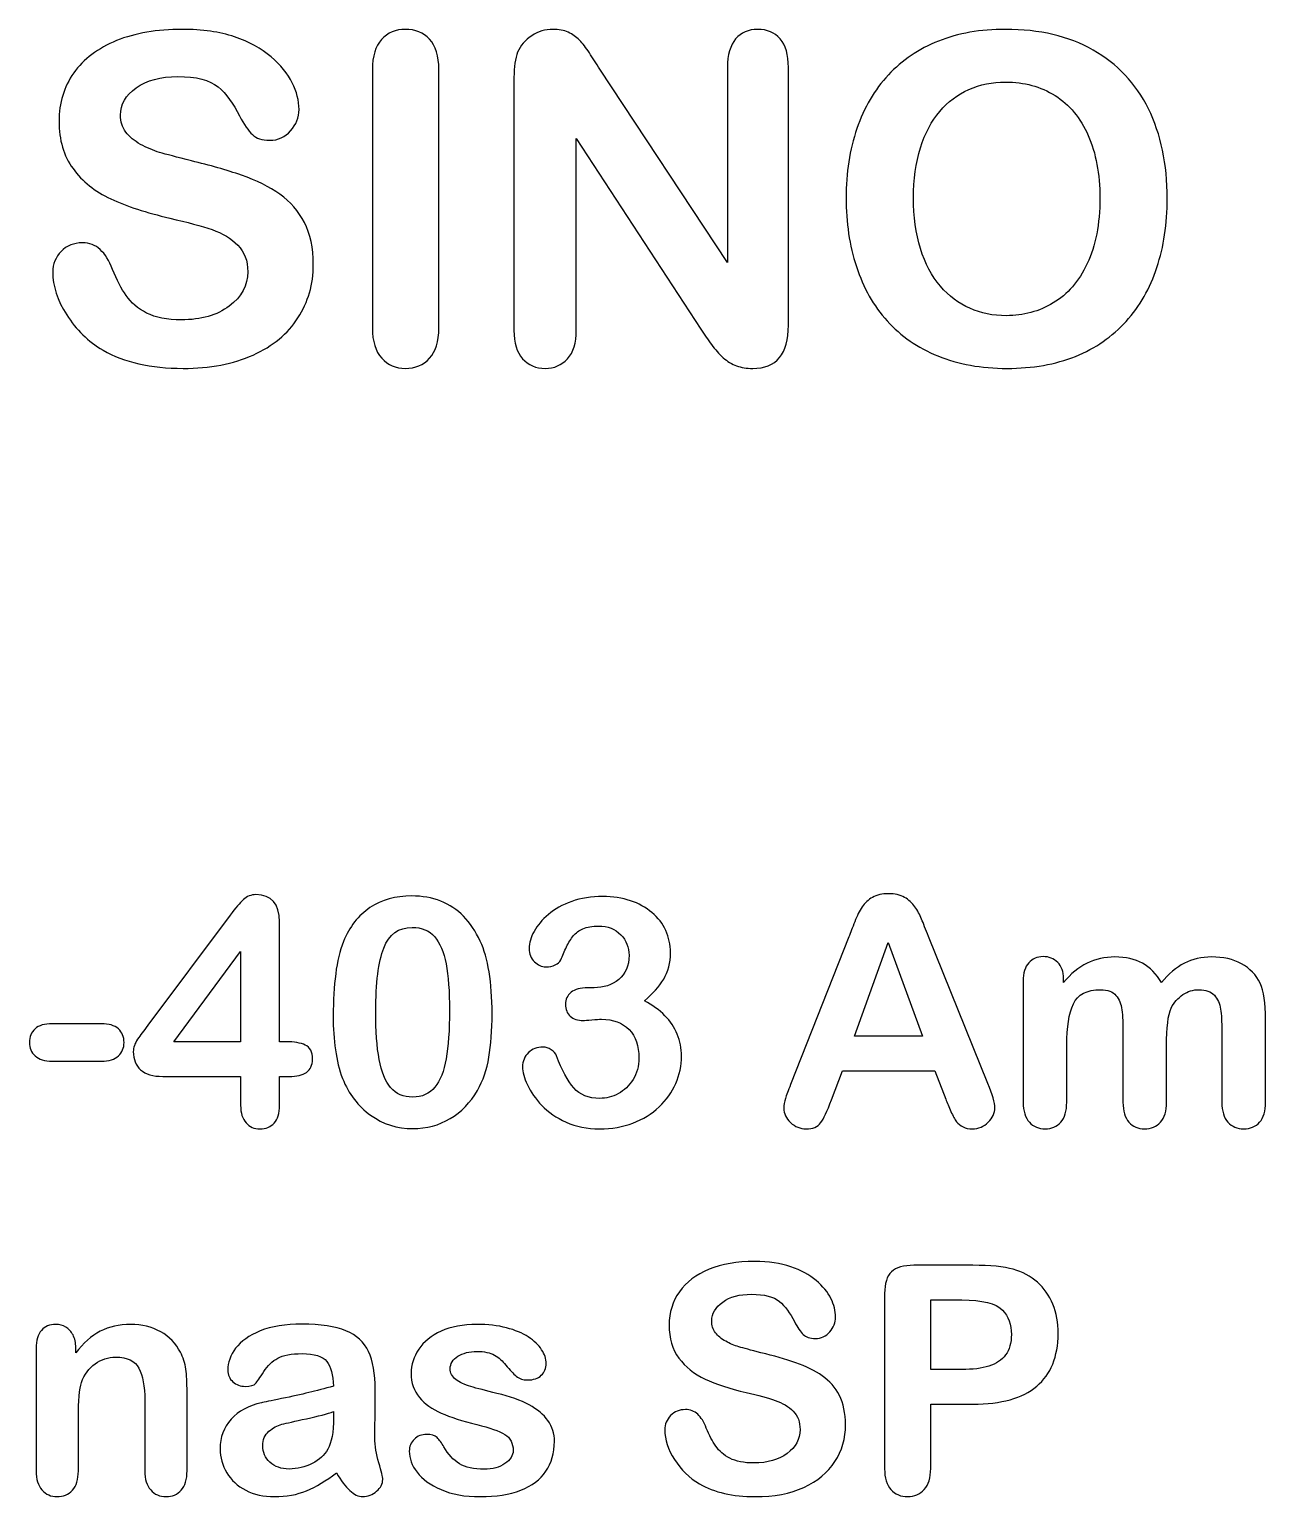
# Model space of a CAD drawing. Header units: millimetres. Extents: x -142 to 129, y -111 to 105.
# Drawn here: x -89.25 to -70.33, y -108 to -85.55 of the extents above; entities that cross this region are included whole.
import ezdxf

# ---------------------------------------------------------------- set-up
doc = ezdxf.new("R2010")
doc.units = ezdxf.units.MM
doc.header["$MEASUREMENT"] = 0
doc.layers.add('Layer 1', color=7, linetype='Continuous')

msp = doc.modelspace()

# ---------------------------------------------------------------- linework, layer by layer
at = {"layer": 'Layer 1', "color": 250}
for points, knots in [([(-84.9033, -89.1473), (-84.9033, -89.45), (-84.9816, -89.7223), (-85.1382, -89.9642), (-85.2936, -90.2061), (-85.5226, -90.3954), (-85.8241, -90.5321), (-86.1257, -90.6689), (-86.4833, -90.7366), (-86.8958, -90.7366), (-87.3913, -90.7366), (-87.8003, -90.6432), (-88.1217, -90.4573), (-88.3496, -90.3229), (-88.5342, -90.143), (-88.6768, -89.9186), (-88.8194, -89.6942), (-88.8906, -89.4757), (-88.8906, -89.263), (-88.8906, -89.1403), (-88.8474, -89.0351), (-88.7621, -88.9463), (-88.6768, -88.8586), (-88.5681, -88.8154), (-88.436, -88.8154), (-88.3285, -88.8154), (-88.2385, -88.8493), (-88.1649, -88.9182), (-88.0901, -88.986), (-88.027, -89.0877), (-87.9744, -89.2233), (-87.9113, -89.3822), (-87.8412, -89.5166), (-87.7676, -89.6229), (-87.6928, -89.7304), (-87.5888, -89.8193), (-87.4544, -89.8894), (-87.3188, -89.9583), (-87.1424, -89.9934), (-86.9227, -89.9934), (-86.6223, -89.9934), (-86.3769, -89.9233), (-86.1888, -89.783), (-86.0006, -89.6428), (-85.9059, -89.4675), (-85.9059, -89.2572), (-85.9059, -89.09), (-85.9562, -88.9545), (-86.0579, -88.8516), (-86.1595, -88.7476), (-86.2916, -88.6682), (-86.4529, -88.6132), (-86.613, -88.5583), (-86.8292, -88.4999), (-87.098, -88.4379), (-87.4579, -88.3538), (-87.7606, -88.2545), (-88.0025, -88.1423), (-88.2456, -88.0289), (-88.4384, -87.8747), (-88.5809, -87.6795), (-88.7235, -87.4843), (-88.7948, -87.2424), (-88.7948, -86.9514), (-88.7948, -86.6756), (-88.72, -86.4302), (-88.5693, -86.2152), (-88.4185, -86.0013), (-88.2, -85.8366), (-87.9148, -85.7209), (-87.6297, -85.6052), (-87.2943, -85.5479), (-86.9086, -85.5479), (-86.6013, -85.5479), (-86.3348, -85.5865), (-86.1093, -85.6624), (-85.8849, -85.7396), (-85.6979, -85.8412), (-85.5495, -85.9674), (-85.4023, -86.0937), (-85.2936, -86.2269), (-85.2246, -86.366), (-85.1569, -86.505), (-85.1218, -86.6418), (-85.1218, -86.7738), (-85.1218, -86.8942), (-85.165, -87.004), (-85.2503, -87.101), (-85.3357, -87.198), (-85.4432, -87.2459), (-85.5705, -87.2459), (-85.6874, -87.2459), (-85.7751, -87.2167), (-85.8358, -87.1595), (-85.8966, -87.101), (-85.962, -87.0052), (-86.0322, -86.8731), (-86.1245, -86.6838), (-86.2332, -86.5354), (-86.3617, -86.4291), (-86.4891, -86.3227), (-86.6948, -86.2701), (-86.9788, -86.2701), (-87.2405, -86.2701), (-87.4532, -86.3274), (-87.6133, -86.4431), (-87.7746, -86.5588), (-87.8552, -86.6967), (-87.8552, -86.8591), (-87.8552, -86.9596), (-87.8283, -87.0461), (-87.7734, -87.1197), (-87.7185, -87.1922), (-87.6425, -87.2553), (-87.5467, -87.3079), (-87.4509, -87.3605), (-87.3539, -87.4014), (-87.2557, -87.4317), (-87.1576, -87.461), (-86.9951, -87.5042), (-86.7696, -87.5615), (-86.4868, -87.6281), (-86.2297, -87.7005), (-86.0006, -87.7812), (-85.7716, -87.8606), (-85.5764, -87.9576), (-85.4151, -88.0722), (-85.2539, -88.1855), (-85.1288, -88.3304), (-85.0388, -88.5046), (-84.9488, -88.6798), (-84.9033, -88.8937), (-84.9033, -89.1473)], [0, 0, 0, 0, 0.0227273, 0.0227273, 0.0227273, 0.0454545, 0.0454545, 0.0454545, 0.0681818, 0.0681818, 0.0681818, 0.0909091, 0.0909091, 0.0909091, 0.1136364, 0.1136364, 0.1136364, 0.1363636, 0.1363636, 0.1363636, 0.1590909, 0.1590909, 0.1590909, 0.1818182, 0.1818182, 0.1818182, 0.2045455, 0.2045455, 0.2045455, 0.2272727, 0.2272727, 0.2272727, 0.25, 0.25, 0.25, 0.2727273, 0.2727273, 0.2727273, 0.2954545, 0.2954545, 0.2954545, 0.3181818, 0.3181818, 0.3181818, 0.3409091, 0.3409091, 0.3409091, 0.3636364, 0.3636364, 0.3636364, 0.3863636, 0.3863636, 0.3863636, 0.4090909, 0.4090909, 0.4090909, 0.4318182, 0.4318182, 0.4318182, 0.4545455, 0.4545455, 0.4545455, 0.4772727, 0.4772727, 0.4772727, 0.5, 0.5, 0.5, 0.5227273, 0.5227273, 0.5227273, 0.5454545, 0.5454545, 0.5454545, 0.5681818, 0.5681818, 0.5681818, 0.5909091, 0.5909091, 0.5909091, 0.6136364, 0.6136364, 0.6136364, 0.6363636, 0.6363636, 0.6363636, 0.6590909, 0.6590909, 0.6590909, 0.6818182, 0.6818182, 0.6818182, 0.7045455, 0.7045455, 0.7045455, 0.7272727, 0.7272727, 0.7272727, 0.75, 0.75, 0.75, 0.7727273, 0.7727273, 0.7727273, 0.7954545, 0.7954545, 0.7954545, 0.8181818, 0.8181818, 0.8181818, 0.8409091, 0.8409091, 0.8409091, 0.8636364, 0.8636364, 0.8636364, 0.8863636, 0.8863636, 0.8863636, 0.9090909, 0.9090909, 0.9090909, 0.9318182, 0.9318182, 0.9318182, 0.9545455, 0.9545455, 0.9545455, 0.9772727, 0.9772727, 0.9772727, 1, 1, 1, 1]), ([(-83.9987, -90.1173), (-83.9987, -90.1173), (-83.9987, -86.1638), (-83.9987, -86.1638), (-83.9987, -85.9581), (-83.952, -85.805), (-83.8585, -85.7022), (-83.765, -85.5993), (-83.6434, -85.5479), (-83.495, -85.5479), (-83.3431, -85.5479), (-83.2192, -85.5982), (-83.1246, -85.6998), (-83.0299, -85.8015), (-82.982, -85.9558), (-82.982, -86.1638), (-82.982, -86.1638), (-82.982, -90.1173), (-82.982, -90.1173), (-82.982, -90.3253), (-83.0299, -90.4795), (-83.1246, -90.5824), (-83.2192, -90.6852), (-83.3431, -90.7366), (-83.495, -90.7366), (-83.6411, -90.7366), (-83.7615, -90.6852), (-83.8561, -90.5812), (-83.9508, -90.4772), (-83.9987, -90.3229), (-83.9987, -90.1173)], [0, 0, 0, 0, 0.1, 0.1, 0.1, 0.2, 0.2, 0.2, 0.3, 0.3, 0.3, 0.4, 0.4, 0.4, 0.5, 0.5, 0.5, 0.6, 0.6, 0.6, 0.7, 0.7, 0.7, 0.8, 0.8, 0.8, 0.9, 0.9, 0.9, 1, 1, 1, 1]), ([(-80.5185, -86.1579), (-80.5185, -86.1579), (-78.5646, -89.1169), (-78.5646, -89.1169), (-78.5646, -89.1169), (-78.5646, -86.1299), (-78.5646, -86.1299), (-78.5646, -85.9359), (-78.5225, -85.791), (-78.4395, -85.694), (-78.3565, -85.597), (-78.2444, -85.5479), (-78.1029, -85.5479), (-77.958, -85.5479), (-77.8423, -85.5958), (-77.7582, -85.6928), (-77.6741, -85.7898), (-77.632, -85.9359), (-77.632, -86.1299), (-77.632, -86.1299), (-77.632, -90.0764), (-77.632, -90.0764), (-77.632, -90.5169), (-77.8143, -90.7366), (-78.1789, -90.7366), (-78.2701, -90.7366), (-78.3519, -90.7238), (-78.4255, -90.6969), (-78.4979, -90.6712), (-78.5669, -90.6291), (-78.63, -90.573), (-78.6943, -90.5158), (-78.7527, -90.4492), (-78.8076, -90.372), (-78.8626, -90.2961), (-78.9175, -90.2178), (-78.9724, -90.1383), (-78.9724, -90.1383), (-80.8785, -87.2167), (-80.8785, -87.2167), (-80.8785, -87.2167), (-80.8785, -90.1547), (-80.8785, -90.1547), (-80.8785, -90.3463), (-80.9229, -90.4912), (-81.0117, -90.5894), (-81.1017, -90.6876), (-81.2162, -90.7366), (-81.3553, -90.7366), (-81.499, -90.7366), (-81.6147, -90.6876), (-81.7012, -90.5882), (-81.7888, -90.4889), (-81.8321, -90.344), (-81.8321, -90.1547), (-81.8321, -90.1547), (-81.8321, -86.2841), (-81.8321, -86.2841), (-81.8321, -86.1194), (-81.8134, -85.9908), (-81.7771, -85.8973), (-81.7339, -85.7945), (-81.6614, -85.7103), (-81.5609, -85.6449), (-81.4604, -85.5806), (-81.3517, -85.5479), (-81.2361, -85.5479), (-81.1437, -85.5479), (-81.0654, -85.5631), (-81.0012, -85.5923), (-80.9357, -85.6227), (-80.8785, -85.6624), (-80.8294, -85.7127), (-80.7803, -85.7629), (-80.73, -85.8272), (-80.6786, -85.9078), (-80.6272, -85.9873), (-80.5734, -86.0703), (-80.5185, -86.1579)], [0, 0, 0, 0, 0.0384615, 0.0384615, 0.0384615, 0.0769231, 0.0769231, 0.0769231, 0.1153846, 0.1153846, 0.1153846, 0.1538462, 0.1538462, 0.1538462, 0.1923077, 0.1923077, 0.1923077, 0.2307692, 0.2307692, 0.2307692, 0.2692308, 0.2692308, 0.2692308, 0.3076923, 0.3076923, 0.3076923, 0.3461538, 0.3461538, 0.3461538, 0.3846154, 0.3846154, 0.3846154, 0.4230769, 0.4230769, 0.4230769, 0.4615385, 0.4615385, 0.4615385, 0.5, 0.5, 0.5, 0.5384615, 0.5384615, 0.5384615, 0.5769231, 0.5769231, 0.5769231, 0.6153846, 0.6153846, 0.6153846, 0.6538462, 0.6538462, 0.6538462, 0.6923077, 0.6923077, 0.6923077, 0.7307692, 0.7307692, 0.7307692, 0.7692308, 0.7692308, 0.7692308, 0.8076923, 0.8076923, 0.8076923, 0.8461538, 0.8461538, 0.8461538, 0.8846154, 0.8846154, 0.8846154, 0.9230769, 0.9230769, 0.9230769, 0.9615385, 0.9615385, 0.9615385, 1, 1, 1, 1]), ([(-74.3096, -85.5479), (-73.7884, -85.5479), (-73.3419, -85.6531), (-72.9691, -85.8646), (-72.5963, -86.075), (-72.3135, -86.3753), (-72.1219, -86.7645), (-71.9302, -87.1536), (-71.8344, -87.6105), (-71.8344, -88.1353), (-71.8344, -88.5233), (-71.887, -88.8762), (-71.9922, -89.1929), (-72.0973, -89.5107), (-72.2539, -89.7854), (-72.4643, -90.0179), (-72.6746, -90.2505), (-72.9317, -90.4281), (-73.2379, -90.552), (-73.5441, -90.6747), (-73.8935, -90.7366), (-74.2885, -90.7366), (-74.6812, -90.7366), (-75.0329, -90.6735), (-75.3426, -90.5462), (-75.6535, -90.4199), (-75.9118, -90.2411), (-76.1198, -90.0109), (-76.3278, -89.7807), (-76.4844, -89.5037), (-76.5907, -89.1789), (-76.6971, -88.8551), (-76.7497, -88.5046), (-76.7497, -88.1283), (-76.7497, -87.7426), (-76.6947, -87.3897), (-76.5837, -87.0671), (-76.4727, -86.7458), (-76.3126, -86.4723), (-76.1022, -86.2456), (-75.8931, -86.02), (-75.6371, -85.8471), (-75.3356, -85.7279), (-75.0353, -85.6075), (-74.6929, -85.5479), (-74.3096, -85.5479)], [0, 0, 0, 0, 0.0666667, 0.0666667, 0.0666667, 0.1333333, 0.1333333, 0.1333333, 0.2, 0.2, 0.2, 0.2666667, 0.2666667, 0.2666667, 0.3333333, 0.3333333, 0.3333333, 0.4, 0.4, 0.4, 0.4666667, 0.4666667, 0.4666667, 0.5333333, 0.5333333, 0.5333333, 0.6, 0.6, 0.6, 0.6666667, 0.6666667, 0.6666667, 0.7333333, 0.7333333, 0.7333333, 0.8, 0.8, 0.8, 0.8666667, 0.8666667, 0.8666667, 0.9333333, 0.9333333, 0.9333333, 1, 1, 1, 1]), ([(-72.8651, -88.1283), (-72.8651, -87.7613), (-72.9247, -87.4423), (-73.0428, -87.1723), (-73.162, -86.9035), (-73.3314, -86.7002), (-73.5511, -86.5611), (-73.7708, -86.4232), (-74.0244, -86.3543), (-74.3096, -86.3543), (-74.5117, -86.3543), (-74.6999, -86.3928), (-74.8717, -86.4688), (-75.0446, -86.5459), (-75.193, -86.6569), (-75.3169, -86.803), (-75.4408, -86.9491), (-75.539, -87.1361), (-75.6114, -87.3628), (-75.6827, -87.5907), (-75.7189, -87.8454), (-75.7189, -88.1283), (-75.7189, -88.4146), (-75.6827, -88.6717), (-75.6114, -88.9031), (-75.539, -89.1333), (-75.4373, -89.3249), (-75.3064, -89.4769), (-75.1755, -89.6288), (-75.0248, -89.7421), (-74.8553, -89.8169), (-74.6847, -89.8929), (-74.4989, -89.9303), (-74.2955, -89.9303), (-74.0349, -89.9303), (-73.7965, -89.8648), (-73.578, -89.7351), (-73.3606, -89.6054), (-73.1877, -89.4044), (-73.058, -89.1321), (-72.9294, -88.861), (-72.8651, -88.5256), (-72.8651, -88.1283)], [0, 0, 0, 0, 0.0714286, 0.0714286, 0.0714286, 0.1428571, 0.1428571, 0.1428571, 0.2142857, 0.2142857, 0.2142857, 0.2857143, 0.2857143, 0.2857143, 0.3571429, 0.3571429, 0.3571429, 0.4285714, 0.4285714, 0.4285714, 0.5, 0.5, 0.5, 0.5714286, 0.5714286, 0.5714286, 0.6428571, 0.6428571, 0.6428571, 0.7142857, 0.7142857, 0.7142857, 0.7857143, 0.7857143, 0.7857143, 0.8571429, 0.8571429, 0.8571429, 0.9285714, 0.9285714, 0.9285714, 1, 1, 1, 1]), ([(-86.0151, -102.0138), (-86.0151, -102.0138), (-86.0151, -101.572), (-86.0151, -101.572), (-86.0151, -101.572), (-87.2074, -101.572), (-87.2074, -101.572), (-87.3573, -101.572), (-87.47, -101.538), (-87.5454, -101.4699), (-87.6207, -101.4018), (-87.658, -101.3094), (-87.658, -101.1919), (-87.658, -101.1619), (-87.6524, -101.1319), (-87.6418, -101.1011), (-87.6305, -101.0703), (-87.6143, -101.0379), (-87.5916, -101.0038), (-87.5697, -100.9698), (-87.547, -100.9366), (-87.5227, -100.905), (-87.4992, -100.8734), (-87.47, -100.8344), (-87.4351, -100.7891), (-87.4351, -100.7891), (-86.1764, -99.1056), (-86.1764, -99.1056), (-86.0945, -98.9953), (-86.0264, -98.9151), (-85.9737, -98.8648), (-85.9202, -98.8154), (-85.857, -98.7903), (-85.7825, -98.7903), (-85.5417, -98.7903), (-85.4218, -98.9281), (-85.4218, -99.2037), (-85.4218, -99.2037), (-85.4218, -101.0419), (-85.4218, -101.0419), (-85.4218, -101.0419), (-85.3196, -101.0419), (-85.3196, -101.0419), (-85.1981, -101.0419), (-85.1, -101.0582), (-85.0262, -101.0914), (-84.9525, -101.1246), (-84.916, -101.1976), (-84.916, -101.3094), (-84.916, -101.401), (-84.946, -101.4675), (-85.006, -101.5096), (-85.0668, -101.551), (-85.1567, -101.572), (-85.2767, -101.572), (-85.2767, -101.572), (-85.4218, -101.572), (-85.4218, -101.572), (-85.4218, -101.572), (-85.4218, -102.0138), (-85.4218, -102.0138), (-85.4218, -102.1354), (-85.4485, -102.2261), (-85.5028, -102.2853), (-85.5563, -102.3445), (-85.6285, -102.3745), (-85.7184, -102.3745), (-85.8068, -102.3745), (-85.8789, -102.3437), (-85.9332, -102.2829), (-85.9875, -102.2221), (-86.0151, -102.1321), (-86.0151, -102.0138)], [0, 0, 0, 0, 0.0416667, 0.0416667, 0.0416667, 0.0833333, 0.0833333, 0.0833333, 0.125, 0.125, 0.125, 0.1666667, 0.1666667, 0.1666667, 0.2083333, 0.2083333, 0.2083333, 0.25, 0.25, 0.25, 0.2916667, 0.2916667, 0.2916667, 0.3333333, 0.3333333, 0.3333333, 0.375, 0.375, 0.375, 0.4166667, 0.4166667, 0.4166667, 0.4583333, 0.4583333, 0.4583333, 0.5, 0.5, 0.5, 0.5416667, 0.5416667, 0.5416667, 0.5833333, 0.5833333, 0.5833333, 0.625, 0.625, 0.625, 0.6666667, 0.6666667, 0.6666667, 0.7083333, 0.7083333, 0.7083333, 0.75, 0.75, 0.75, 0.7916667, 0.7916667, 0.7916667, 0.8333333, 0.8333333, 0.8333333, 0.875, 0.875, 0.875, 0.9166667, 0.9166667, 0.9166667, 0.9583333, 0.9583333, 0.9583333, 1, 1, 1, 1]), ([(-75.2251, -101.9214), (-75.2251, -101.9214), (-75.3913, -101.4845), (-75.3913, -101.4845), (-75.3913, -101.4845), (-76.8065, -101.4845), (-76.8065, -101.4845), (-76.8065, -101.4845), (-76.9726, -101.9303), (-76.9726, -101.9303), (-77.0375, -102.1046), (-77.0926, -102.2221), (-77.1388, -102.2829), (-77.1842, -102.3437), (-77.2596, -102.3745), (-77.3641, -102.3745), (-77.4525, -102.3745), (-77.5311, -102.342), (-77.5992, -102.2772), (-77.6673, -102.2124), (-77.7013, -102.1386), (-77.7013, -102.0567), (-77.7013, -102.0089), (-77.6932, -101.9595), (-77.6778, -101.9092), (-77.6616, -101.8581), (-77.6356, -101.7884), (-77.5992, -101.6977), (-77.5992, -101.6977), (-76.7092, -99.4379), (-76.7092, -99.4379), (-76.6833, -99.3731), (-76.6533, -99.2952), (-76.6176, -99.2045), (-76.5819, -99.1129), (-76.5439, -99.0375), (-76.5033, -98.9775), (-76.4628, -98.9175), (-76.4101, -98.8689), (-76.3445, -98.8316), (-76.2788, -98.7943), (-76.1978, -98.7757), (-76.1013, -98.7757), (-76.0024, -98.7757), (-75.9206, -98.7943), (-75.8549, -98.8316), (-75.7892, -98.8689), (-75.7366, -98.9167), (-75.696, -98.9751), (-75.6555, -99.0334), (-75.6215, -99.0967), (-75.5939, -99.1639), (-75.5663, -99.2312), (-75.5307, -99.3212), (-75.4885, -99.433), (-75.4885, -99.433), (-74.5791, -101.679), (-74.5791, -101.679), (-74.5078, -101.85), (-74.4721, -101.9741), (-74.4721, -102.0519), (-74.4721, -102.1321), (-74.5054, -102.2067), (-74.5726, -102.274), (-74.6399, -102.3412), (-74.7218, -102.3745), (-74.8166, -102.3745), (-74.8717, -102.3745), (-74.9195, -102.3647), (-74.9593, -102.3445), (-74.9982, -102.325), (-75.0314, -102.2983), (-75.059, -102.2642), (-75.0857, -102.2302), (-75.1141, -102.1775), (-75.1449, -102.1078), (-75.1765, -102.0373), (-75.2024, -101.9749), (-75.2251, -101.9214)], [0, 0, 0, 0, 0.0384615, 0.0384615, 0.0384615, 0.0769231, 0.0769231, 0.0769231, 0.1153846, 0.1153846, 0.1153846, 0.1538462, 0.1538462, 0.1538462, 0.1923077, 0.1923077, 0.1923077, 0.2307692, 0.2307692, 0.2307692, 0.2692308, 0.2692308, 0.2692308, 0.3076923, 0.3076923, 0.3076923, 0.3461538, 0.3461538, 0.3461538, 0.3846154, 0.3846154, 0.3846154, 0.4230769, 0.4230769, 0.4230769, 0.4615385, 0.4615385, 0.4615385, 0.5, 0.5, 0.5, 0.5384615, 0.5384615, 0.5384615, 0.5769231, 0.5769231, 0.5769231, 0.6153846, 0.6153846, 0.6153846, 0.6538462, 0.6538462, 0.6538462, 0.6923077, 0.6923077, 0.6923077, 0.7307692, 0.7307692, 0.7307692, 0.7692308, 0.7692308, 0.7692308, 0.8076923, 0.8076923, 0.8076923, 0.8461538, 0.8461538, 0.8461538, 0.8846154, 0.8846154, 0.8846154, 0.9230769, 0.9230769, 0.9230769, 0.9615385, 0.9615385, 0.9615385, 1, 1, 1, 1]), ([(-82.1674, -100.6083), (-82.1674, -100.8685), (-82.1836, -101.0914), (-82.2153, -101.2778), (-82.2469, -101.465), (-82.3052, -101.6344), (-82.3911, -101.786), (-82.4989, -101.9724), (-82.6375, -102.1167), (-82.8086, -102.218), (-82.9796, -102.3193), (-83.1701, -102.3696), (-83.3792, -102.3696), (-83.6191, -102.3696), (-83.8355, -102.3015), (-84.026, -102.1653), (-84.2165, -102.0292), (-84.3599, -101.8411), (-84.4572, -101.6012), (-84.5058, -101.4699), (-84.5415, -101.324), (-84.565, -101.1651), (-84.5877, -101.0063), (-84.599, -100.8344), (-84.599, -100.6488), (-84.599, -100.4097), (-84.5861, -100.1949), (-84.5609, -100.0036), (-84.5358, -99.8116), (-84.4961, -99.647), (-84.4426, -99.5092), (-84.3494, -99.2815), (-84.2132, -99.108), (-84.0357, -98.9889), (-83.8574, -98.8697), (-83.645, -98.8097), (-83.3978, -98.8097), (-83.2349, -98.8097), (-83.0866, -98.8365), (-82.9536, -98.8892), (-82.8207, -98.9427), (-82.704, -99.0197), (-82.6035, -99.1218), (-82.503, -99.2239), (-82.4179, -99.3504), (-82.3482, -99.5003), (-82.2274, -99.7613), (-82.1674, -100.1309), (-82.1674, -100.6083)], [0, 0, 0, 0, 0.0625, 0.0625, 0.0625, 0.125, 0.125, 0.125, 0.1875, 0.1875, 0.1875, 0.25, 0.25, 0.25, 0.3125, 0.3125, 0.3125, 0.375, 0.375, 0.375, 0.4375, 0.4375, 0.4375, 0.5, 0.5, 0.5, 0.5625, 0.5625, 0.5625, 0.625, 0.625, 0.625, 0.6875, 0.6875, 0.6875, 0.75, 0.75, 0.75, 0.8125, 0.8125, 0.8125, 0.875, 0.875, 0.875, 0.9375, 0.9375, 0.9375, 1, 1, 1, 1]), ([(-80.6063, -100.2152), (-80.4604, -100.2152), (-80.3348, -100.1722), (-80.2294, -100.0871), (-80.124, -100.0012), (-80.0713, -99.8788), (-80.0713, -99.7183), (-80.0713, -99.5968), (-80.1135, -99.4914), (-80.1978, -99.4039), (-80.2813, -99.3155), (-80.3947, -99.2717), (-80.5374, -99.2717), (-80.6339, -99.2717), (-80.7133, -99.2855), (-80.7757, -99.3123), (-80.8381, -99.339), (-80.8875, -99.3747), (-80.924, -99.4193), (-80.9605, -99.463), (-80.9953, -99.5206), (-81.0278, -99.5903), (-81.0602, -99.66), (-81.0894, -99.7256), (-81.1169, -99.7872), (-81.1323, -99.8205), (-81.1607, -99.8472), (-81.202, -99.8659), (-81.2434, -99.8853), (-81.2904, -99.8942), (-81.3447, -99.8942), (-81.4079, -99.8942), (-81.4663, -99.8691), (-81.519, -99.8172), (-81.5724, -99.7662), (-81.5984, -99.6973), (-81.5984, -99.6122), (-81.5984, -99.5295), (-81.5741, -99.4436), (-81.5238, -99.352), (-81.4736, -99.2612), (-81.4014, -99.1745), (-81.305, -99.0926), (-81.2093, -99.0099), (-81.0902, -98.9443), (-80.9483, -98.894), (-80.8057, -98.8446), (-80.646, -98.8195), (-80.4709, -98.8195), (-80.3169, -98.8195), (-80.1767, -98.8405), (-80.0503, -98.8827), (-79.9238, -98.924), (-79.8136, -98.9848), (-79.7196, -99.0642), (-79.6264, -99.1429), (-79.5558, -99.2345), (-79.508, -99.339), (-79.461, -99.4436), (-79.4367, -99.5562), (-79.4367, -99.6762), (-79.4367, -99.8342), (-79.4715, -99.9704), (-79.5404, -100.0831), (-79.6093, -100.1966), (-79.7082, -100.3068), (-79.8363, -100.4146), (-79.7131, -100.4811), (-79.6085, -100.5564), (-79.5234, -100.6423), (-79.4391, -100.7275), (-79.3751, -100.8223), (-79.3321, -100.926), (-79.2892, -101.0298), (-79.2681, -101.1416), (-79.2681, -101.2616), (-79.2681, -101.4059), (-79.2973, -101.5445), (-79.3548, -101.679), (-79.4132, -101.8136), (-79.4983, -101.9335), (-79.611, -102.0389), (-79.7228, -102.1443), (-79.8566, -102.2261), (-80.0114, -102.2853), (-80.1654, -102.3445), (-80.3364, -102.3745), (-80.5228, -102.3745), (-80.7133, -102.3745), (-80.8835, -102.3404), (-81.0334, -102.2723), (-81.1842, -102.2042), (-81.3074, -102.1191), (-81.4055, -102.017), (-81.5027, -101.9157), (-81.5757, -101.8095), (-81.6259, -101.7009), (-81.6762, -101.5915), (-81.7005, -101.5015), (-81.7005, -101.4302), (-81.7005, -101.3386), (-81.6713, -101.2648), (-81.6114, -101.2081), (-81.5522, -101.1522), (-81.4784, -101.1238), (-81.3893, -101.1238), (-81.3455, -101.1238), (-81.3025, -101.1368), (-81.2612, -101.1635), (-81.2207, -101.1895), (-81.1931, -101.2203), (-81.181, -101.2567), (-81.0983, -101.4772), (-81.0099, -101.6401), (-80.9159, -101.7471), (-80.8219, -101.8541), (-80.689, -101.9076), (-80.5179, -101.9076), (-80.4199, -101.9076), (-80.3258, -101.8833), (-80.2343, -101.8355), (-80.1435, -101.7868), (-80.0681, -101.7155), (-80.0089, -101.6207), (-79.9498, -101.525), (-79.9198, -101.4156), (-79.9198, -101.29), (-79.9198, -101.1052), (-79.97, -100.9601), (-80.0713, -100.8547), (-80.1727, -100.7493), (-80.3137, -100.6967), (-80.4944, -100.6967), (-80.5261, -100.6967), (-80.5755, -100.6999), (-80.642, -100.7064), (-80.7084, -100.7129), (-80.7506, -100.7153), (-80.77, -100.7153), (-80.8567, -100.7153), (-80.924, -100.6942), (-80.9718, -100.6505), (-81.0197, -100.6067), (-81.0432, -100.5467), (-81.0432, -100.4689), (-81.0432, -100.3927), (-81.0148, -100.3319), (-80.9573, -100.2849), (-80.9005, -100.2387), (-80.8162, -100.2152), (-80.7036, -100.2152), (-80.7036, -100.2152), (-80.6063, -100.2152), (-80.6063, -100.2152)], [0, 0, 0, 0, 0.0196078, 0.0196078, 0.0196078, 0.0392157, 0.0392157, 0.0392157, 0.0588235, 0.0588235, 0.0588235, 0.0784314, 0.0784314, 0.0784314, 0.0980392, 0.0980392, 0.0980392, 0.1176471, 0.1176471, 0.1176471, 0.1372549, 0.1372549, 0.1372549, 0.1568627, 0.1568627, 0.1568627, 0.1764706, 0.1764706, 0.1764706, 0.1960784, 0.1960784, 0.1960784, 0.2156863, 0.2156863, 0.2156863, 0.2352941, 0.2352941, 0.2352941, 0.254902, 0.254902, 0.254902, 0.2745098, 0.2745098, 0.2745098, 0.2941176, 0.2941176, 0.2941176, 0.3137255, 0.3137255, 0.3137255, 0.3333333, 0.3333333, 0.3333333, 0.3529412, 0.3529412, 0.3529412, 0.372549, 0.372549, 0.372549, 0.3921569, 0.3921569, 0.3921569, 0.4117647, 0.4117647, 0.4117647, 0.4313725, 0.4313725, 0.4313725, 0.4509804, 0.4509804, 0.4509804, 0.4705882, 0.4705882, 0.4705882, 0.4901961, 0.4901961, 0.4901961, 0.5098039, 0.5098039, 0.5098039, 0.5294118, 0.5294118, 0.5294118, 0.5490196, 0.5490196, 0.5490196, 0.5686275, 0.5686275, 0.5686275, 0.5882353, 0.5882353, 0.5882353, 0.6078431, 0.6078431, 0.6078431, 0.627451, 0.627451, 0.627451, 0.6470588, 0.6470588, 0.6470588, 0.6666667, 0.6666667, 0.6666667, 0.6862745, 0.6862745, 0.6862745, 0.7058824, 0.7058824, 0.7058824, 0.7254902, 0.7254902, 0.7254902, 0.745098, 0.745098, 0.745098, 0.7647059, 0.7647059, 0.7647059, 0.7843137, 0.7843137, 0.7843137, 0.8039216, 0.8039216, 0.8039216, 0.8235294, 0.8235294, 0.8235294, 0.8431373, 0.8431373, 0.8431373, 0.8627451, 0.8627451, 0.8627451, 0.8823529, 0.8823529, 0.8823529, 0.9019608, 0.9019608, 0.9019608, 0.9215686, 0.9215686, 0.9215686, 0.9411765, 0.9411765, 0.9411765, 0.9607843, 0.9607843, 0.9607843, 0.9803922, 0.9803922, 0.9803922, 1, 1, 1, 1]), ([(-82.8191, -100.5613), (-82.8191, -100.2719), (-82.8361, -100.0344), (-82.871, -99.8505), (-82.9058, -99.6657), (-82.965, -99.5262), (-83.0469, -99.4322), (-83.1295, -99.3382), (-83.2438, -99.2912), (-83.3889, -99.2912), (-83.598, -99.2912), (-83.7431, -99.3966), (-83.825, -99.6073), (-83.9068, -99.8172), (-83.9474, -100.1414), (-83.9474, -100.5799), (-83.9474, -100.8774), (-83.9303, -101.1214), (-83.8955, -101.311), (-83.8606, -101.5015), (-83.8015, -101.645), (-83.7196, -101.7422), (-83.6369, -101.8395), (-83.5251, -101.8881), (-83.384, -101.8881), (-83.239, -101.8881), (-83.1247, -101.8379), (-83.042, -101.7366), (-82.9601, -101.6353), (-82.9026, -101.4902), (-82.8694, -101.3021), (-82.8361, -101.1133), (-82.8191, -100.8669), (-82.8191, -100.5613)], [0, 0, 0, 0, 0.0909091, 0.0909091, 0.0909091, 0.1818182, 0.1818182, 0.1818182, 0.2727273, 0.2727273, 0.2727273, 0.3636364, 0.3636364, 0.3636364, 0.4545455, 0.4545455, 0.4545455, 0.5454545, 0.5454545, 0.5454545, 0.6363636, 0.6363636, 0.6363636, 0.7272727, 0.7272727, 0.7272727, 0.8181818, 0.8181818, 0.8181818, 0.9090909, 0.9090909, 0.9090909, 1, 1, 1, 1]), ([(-87.0364, -101.0419), (-87.0364, -101.0419), (-86.0151, -101.0419), (-86.0151, -101.0419), (-86.0151, -101.0419), (-86.0151, -99.6608), (-86.0151, -99.6608), (-86.0151, -99.6608), (-87.0364, -101.0419), (-87.0364, -101.0419)], [0, 0, 0, 0, 0.3333333, 0.3333333, 0.3333333, 0.6666667, 0.6666667, 0.6666667, 1, 1, 1, 1]), ([(-76.6209, -100.9544), (-76.6209, -100.9544), (-75.5809, -100.9544), (-75.5809, -100.9544), (-75.5809, -100.9544), (-76.1054, -99.5198), (-76.1054, -99.5198), (-76.1054, -99.5198), (-76.6209, -100.9544), (-76.6209, -100.9544)], [0, 0, 0, 0, 0.3333333, 0.3333333, 0.3333333, 0.6666667, 0.6666667, 0.6666667, 1, 1, 1, 1]), ([(-71.8451, -101.1044), (-71.8451, -101.1044), (-71.8451, -101.9659), (-71.8451, -101.9659), (-71.8451, -102.1021), (-71.8759, -102.2042), (-71.9375, -102.2723), (-71.9991, -102.3404), (-72.081, -102.3745), (-72.1815, -102.3745), (-72.2796, -102.3745), (-72.359, -102.3404), (-72.4198, -102.2723), (-72.4806, -102.2042), (-72.5114, -102.1021), (-72.5114, -101.9659), (-72.5114, -101.9659), (-72.5114, -100.9333), (-72.5114, -100.9333), (-72.5114, -100.7696), (-72.5171, -100.6432), (-72.5284, -100.5532), (-72.539, -100.4632), (-72.5689, -100.3887), (-72.6184, -100.3311), (-72.6678, -100.2736), (-72.7448, -100.2444), (-72.8518, -100.2444), (-73.0642, -100.2444), (-73.2036, -100.3173), (-73.2709, -100.4632), (-73.3381, -100.6083), (-73.3722, -100.8174), (-73.3722, -101.0898), (-73.3722, -101.0898), (-73.3722, -101.9659), (-73.3722, -101.9659), (-73.3722, -102.1005), (-73.403, -102.2026), (-73.4638, -102.2715), (-73.5246, -102.3404), (-73.6048, -102.3745), (-73.7037, -102.3745), (-73.8018, -102.3745), (-73.882, -102.3404), (-73.9444, -102.2715), (-74.0068, -102.2026), (-74.0384, -102.1005), (-74.0384, -101.9659), (-74.0384, -101.9659), (-74.0384, -100.1114), (-74.0384, -100.1114), (-74.0384, -99.9899), (-74.0101, -99.8967), (-73.9541, -99.8334), (-73.8982, -99.7702), (-73.8245, -99.7386), (-73.7329, -99.7386), (-73.6437, -99.7386), (-73.57, -99.7686), (-73.5108, -99.8278), (-73.4516, -99.8869), (-73.4216, -99.9688), (-73.4216, -100.0734), (-73.4216, -100.0734), (-73.4216, -100.135), (-73.4216, -100.135), (-73.3098, -100.0004), (-73.189, -99.9015), (-73.0609, -99.8383), (-72.9329, -99.7751), (-72.7902, -99.7435), (-72.6338, -99.7435), (-72.4701, -99.7435), (-72.3307, -99.7759), (-72.2131, -99.8407), (-72.0956, -99.9056), (-71.9991, -100.0036), (-71.9238, -100.135), (-71.8143, -100.002), (-71.6968, -99.904), (-71.572, -99.8399), (-71.4472, -99.7759), (-71.3086, -99.7435), (-71.1562, -99.7435), (-70.9787, -99.7435), (-70.8263, -99.7783), (-70.6982, -99.848), (-70.5702, -99.9177), (-70.4737, -100.0174), (-70.4105, -100.1471), (-70.3554, -100.2638), (-70.3278, -100.4486), (-70.3278, -100.6999), (-70.3278, -100.6999), (-70.3278, -101.9659), (-70.3278, -101.9659), (-70.3278, -102.1021), (-70.3586, -102.2042), (-70.4202, -102.2723), (-70.4818, -102.3404), (-70.5637, -102.3745), (-70.6642, -102.3745), (-70.7623, -102.3745), (-70.8425, -102.3404), (-70.9049, -102.2715), (-70.9673, -102.2026), (-70.9989, -102.1005), (-70.9989, -101.9659), (-70.9989, -101.9659), (-70.9989, -100.8758), (-70.9989, -100.8758), (-70.9989, -100.7364), (-71.0046, -100.6253), (-71.0168, -100.541), (-71.0289, -100.4575), (-71.0605, -100.387), (-71.1132, -100.3295), (-71.1651, -100.2727), (-71.2445, -100.2444), (-71.3507, -100.2444), (-71.4366, -100.2444), (-71.5177, -100.2695), (-71.5947, -100.3206), (-71.6709, -100.3708), (-71.7309, -100.4389), (-71.7738, -100.5248), (-71.8216, -100.6334), (-71.8451, -100.8272), (-71.8451, -101.1044)], [0, 0, 0, 0, 0.0232558, 0.0232558, 0.0232558, 0.0465116, 0.0465116, 0.0465116, 0.0697674, 0.0697674, 0.0697674, 0.0930233, 0.0930233, 0.0930233, 0.1162791, 0.1162791, 0.1162791, 0.1395349, 0.1395349, 0.1395349, 0.1627907, 0.1627907, 0.1627907, 0.1860465, 0.1860465, 0.1860465, 0.2093023, 0.2093023, 0.2093023, 0.2325581, 0.2325581, 0.2325581, 0.255814, 0.255814, 0.255814, 0.2790698, 0.2790698, 0.2790698, 0.3023256, 0.3023256, 0.3023256, 0.3255814, 0.3255814, 0.3255814, 0.3488372, 0.3488372, 0.3488372, 0.372093, 0.372093, 0.372093, 0.3953488, 0.3953488, 0.3953488, 0.4186047, 0.4186047, 0.4186047, 0.4418605, 0.4418605, 0.4418605, 0.4651163, 0.4651163, 0.4651163, 0.4883721, 0.4883721, 0.4883721, 0.5116279, 0.5116279, 0.5116279, 0.5348837, 0.5348837, 0.5348837, 0.5581395, 0.5581395, 0.5581395, 0.5813953, 0.5813953, 0.5813953, 0.6046512, 0.6046512, 0.6046512, 0.627907, 0.627907, 0.627907, 0.6511628, 0.6511628, 0.6511628, 0.6744186, 0.6744186, 0.6744186, 0.6976744, 0.6976744, 0.6976744, 0.7209302, 0.7209302, 0.7209302, 0.744186, 0.744186, 0.744186, 0.7674419, 0.7674419, 0.7674419, 0.7906977, 0.7906977, 0.7906977, 0.8139535, 0.8139535, 0.8139535, 0.8372093, 0.8372093, 0.8372093, 0.8604651, 0.8604651, 0.8604651, 0.8837209, 0.8837209, 0.8837209, 0.9069767, 0.9069767, 0.9069767, 0.9302326, 0.9302326, 0.9302326, 0.9534884, 0.9534884, 0.9534884, 0.9767442, 0.9767442, 0.9767442, 1, 1, 1, 1]), ([(-88.1492, -101.3386), (-88.1492, -101.3386), (-88.8997, -101.3386), (-88.8997, -101.3386), (-89.014, -101.3386), (-89.1007, -101.3118), (-89.1599, -101.2592), (-89.2191, -101.2057), (-89.2491, -101.1368), (-89.2491, -101.0525), (-89.2491, -100.9674), (-89.2199, -100.8977), (-89.1623, -100.8442), (-89.1048, -100.7915), (-89.0172, -100.7647), (-88.8997, -100.7647), (-88.8997, -100.7647), (-88.1492, -100.7647), (-88.1492, -100.7647), (-88.0316, -100.7647), (-87.9441, -100.7915), (-87.8866, -100.8442), (-87.829, -100.8977), (-87.7998, -100.9674), (-87.7998, -101.0525), (-87.7998, -101.1368), (-87.8282, -101.2057), (-87.8857, -101.2592), (-87.9425, -101.3118), (-88.03, -101.3386), (-88.1492, -101.3386)], [0, 0, 0, 0, 0.1, 0.1, 0.1, 0.2, 0.2, 0.2, 0.3, 0.3, 0.3, 0.4, 0.4, 0.4, 0.5, 0.5, 0.5, 0.6, 0.6, 0.6, 0.7, 0.7, 0.7, 0.8, 0.8, 0.8, 0.9, 0.9, 0.9, 1, 1, 1, 1]), ([(-76.758, -106.9004), (-76.758, -107.1104), (-76.8123, -107.2992), (-76.9209, -107.467), (-77.0287, -107.6348), (-77.1876, -107.7661), (-77.3967, -107.8609), (-77.6058, -107.9557), (-77.8538, -108.0028), (-78.1399, -108.0028), (-78.4836, -108.0028), (-78.7673, -107.9379), (-78.9902, -107.809), (-79.1483, -107.7158), (-79.2763, -107.591), (-79.3752, -107.4354), (-79.4741, -107.2798), (-79.5235, -107.1282), (-79.5235, -106.9807), (-79.5235, -106.8956), (-79.4935, -106.8226), (-79.4344, -106.761), (-79.3752, -106.7002), (-79.2998, -106.6702), (-79.2082, -106.6702), (-79.1337, -106.6702), (-79.0713, -106.6937), (-79.0202, -106.7416), (-78.9683, -106.7886), (-78.9245, -106.8591), (-78.8881, -106.9531), (-78.8443, -107.0634), (-78.7957, -107.1566), (-78.7446, -107.2303), (-78.6927, -107.3049), (-78.6206, -107.3665), (-78.5274, -107.4151), (-78.4334, -107.4629), (-78.311, -107.4873), (-78.1586, -107.4873), (-77.9503, -107.4873), (-77.7801, -107.4386), (-77.6496, -107.3414), (-77.5191, -107.2441), (-77.4534, -107.1225), (-77.4534, -106.9766), (-77.4534, -106.8607), (-77.4883, -106.7667), (-77.5588, -106.6954), (-77.6293, -106.6232), (-77.7209, -106.5681), (-77.8328, -106.53), (-77.9438, -106.4919), (-78.0937, -106.4514), (-78.2802, -106.4084), (-78.5298, -106.3501), (-78.7397, -106.2812), (-78.9075, -106.2034), (-79.0761, -106.1248), (-79.2099, -106.0178), (-79.3087, -105.8824), (-79.4076, -105.747), (-79.4571, -105.5793), (-79.4571, -105.3774), (-79.4571, -105.1862), (-79.4052, -105.0159), (-79.3006, -104.8668), (-79.1961, -104.7185), (-79.0445, -104.6042), (-78.8467, -104.5239), (-78.649, -104.4437), (-78.4163, -104.404), (-78.1489, -104.404), (-77.9357, -104.404), (-77.7509, -104.4307), (-77.5945, -104.4834), (-77.4388, -104.5369), (-77.3092, -104.6074), (-77.2062, -104.695), (-77.1041, -104.7825), (-77.0287, -104.8749), (-76.9809, -104.9714), (-76.9339, -105.0678), (-76.9096, -105.1626), (-76.9096, -105.2542), (-76.9096, -105.3377), (-76.9395, -105.4139), (-76.9987, -105.4812), (-77.0579, -105.5485), (-77.1325, -105.5817), (-77.2208, -105.5817), (-77.3019, -105.5817), (-77.3626, -105.5614), (-77.4048, -105.5217), (-77.4469, -105.4812), (-77.4923, -105.4147), (-77.541, -105.3231), (-77.605, -105.1918), (-77.6804, -105.0889), (-77.7695, -105.0151), (-77.8579, -104.9414), (-78.0005, -104.9049), (-78.1975, -104.9049), (-78.3791, -104.9049), (-78.5266, -104.9446), (-78.6376, -105.0249), (-78.7495, -105.1051), (-78.8054, -105.2007), (-78.8054, -105.3134), (-78.8054, -105.3831), (-78.7868, -105.4431), (-78.7487, -105.4942), (-78.7106, -105.5444), (-78.6579, -105.5882), (-78.5914, -105.6247), (-78.525, -105.6611), (-78.4577, -105.6895), (-78.3896, -105.7106), (-78.3215, -105.7308), (-78.2088, -105.7608), (-78.0524, -105.8005), (-77.8563, -105.8467), (-77.6779, -105.897), (-77.5191, -105.9529), (-77.3602, -106.008), (-77.2249, -106.0753), (-77.113, -106.1547), (-77.0011, -106.2334), (-76.9144, -106.3339), (-76.852, -106.4546), (-76.7896, -106.5762), (-76.758, -106.7245), (-76.758, -106.9004)], [0, 0, 0, 0, 0.0227273, 0.0227273, 0.0227273, 0.0454545, 0.0454545, 0.0454545, 0.0681818, 0.0681818, 0.0681818, 0.0909091, 0.0909091, 0.0909091, 0.1136364, 0.1136364, 0.1136364, 0.1363636, 0.1363636, 0.1363636, 0.1590909, 0.1590909, 0.1590909, 0.1818182, 0.1818182, 0.1818182, 0.2045455, 0.2045455, 0.2045455, 0.2272727, 0.2272727, 0.2272727, 0.25, 0.25, 0.25, 0.2727273, 0.2727273, 0.2727273, 0.2954545, 0.2954545, 0.2954545, 0.3181818, 0.3181818, 0.3181818, 0.3409091, 0.3409091, 0.3409091, 0.3636364, 0.3636364, 0.3636364, 0.3863636, 0.3863636, 0.3863636, 0.4090909, 0.4090909, 0.4090909, 0.4318182, 0.4318182, 0.4318182, 0.4545455, 0.4545455, 0.4545455, 0.4772727, 0.4772727, 0.4772727, 0.5, 0.5, 0.5, 0.5227273, 0.5227273, 0.5227273, 0.5454545, 0.5454545, 0.5454545, 0.5681818, 0.5681818, 0.5681818, 0.5909091, 0.5909091, 0.5909091, 0.6136364, 0.6136364, 0.6136364, 0.6363636, 0.6363636, 0.6363636, 0.6590909, 0.6590909, 0.6590909, 0.6818182, 0.6818182, 0.6818182, 0.7045455, 0.7045455, 0.7045455, 0.7272727, 0.7272727, 0.7272727, 0.75, 0.75, 0.75, 0.7727273, 0.7727273, 0.7727273, 0.7954545, 0.7954545, 0.7954545, 0.8181818, 0.8181818, 0.8181818, 0.8409091, 0.8409091, 0.8409091, 0.8636364, 0.8636364, 0.8636364, 0.8863636, 0.8863636, 0.8863636, 0.9090909, 0.9090909, 0.9090909, 0.9318182, 0.9318182, 0.9318182, 0.9545455, 0.9545455, 0.9545455, 0.9772727, 0.9772727, 0.9772727, 1, 1, 1, 1]), ([(-74.8086, -106.5876), (-74.8086, -106.5876), (-75.4546, -106.5876), (-75.4546, -106.5876), (-75.4546, -106.5876), (-75.4546, -107.5732), (-75.4546, -107.5732), (-75.4546, -107.7142), (-75.4878, -107.8204), (-75.5543, -107.8933), (-75.6208, -107.9663), (-75.7051, -108.0028), (-75.8056, -108.0028), (-75.9117, -108.0028), (-75.9977, -107.9671), (-76.0625, -107.895), (-76.1273, -107.8228), (-76.1598, -107.7166), (-76.1598, -107.578), (-76.1598, -107.578), (-76.1598, -104.8944), (-76.1598, -104.8944), (-76.1598, -104.7396), (-76.1241, -104.6285), (-76.0528, -104.562), (-75.9815, -104.4956), (-75.8688, -104.4623), (-75.7132, -104.4623), (-75.7132, -104.4623), (-74.8086, -104.4623), (-74.8086, -104.4623), (-74.5411, -104.4623), (-74.3353, -104.4826), (-74.191, -104.5239), (-74.0483, -104.5637), (-73.9251, -104.6293), (-73.8214, -104.7209), (-73.7176, -104.8133), (-73.639, -104.9252), (-73.5855, -105.0581), (-73.5312, -105.191), (-73.5045, -105.341), (-73.5045, -105.5071), (-73.5045, -105.8621), (-73.6139, -106.1304), (-73.8319, -106.3136), (-74.0508, -106.496), (-74.3758, -106.5876), (-74.8086, -106.5876)], [0, 0, 0, 0, 0.0625, 0.0625, 0.0625, 0.125, 0.125, 0.125, 0.1875, 0.1875, 0.1875, 0.25, 0.25, 0.25, 0.3125, 0.3125, 0.3125, 0.375, 0.375, 0.375, 0.4375, 0.4375, 0.4375, 0.5, 0.5, 0.5, 0.5625, 0.5625, 0.5625, 0.625, 0.625, 0.625, 0.6875, 0.6875, 0.6875, 0.75, 0.75, 0.75, 0.8125, 0.8125, 0.8125, 0.875, 0.875, 0.875, 0.9375, 0.9375, 0.9375, 1, 1, 1, 1]), ([(-74.9796, -104.9924), (-74.9796, -104.9924), (-75.4546, -104.9924), (-75.4546, -104.9924), (-75.4546, -104.9924), (-75.4546, -106.0575), (-75.4546, -106.0575), (-75.4546, -106.0575), (-74.9796, -106.0575), (-74.9796, -106.0575), (-74.8135, -106.0575), (-74.6741, -106.0396), (-74.5622, -106.0048), (-74.4512, -105.9699), (-74.3661, -105.9132), (-74.3069, -105.8338), (-74.2485, -105.7551), (-74.2194, -105.6506), (-74.2194, -105.5225), (-74.2194, -105.3685), (-74.2647, -105.2437), (-74.3547, -105.1472), (-74.456, -105.0443), (-74.6643, -104.9924), (-74.9796, -104.9924)], [0, 0, 0, 0, 0.125, 0.125, 0.125, 0.25, 0.25, 0.25, 0.375, 0.375, 0.375, 0.5, 0.5, 0.5, 0.625, 0.625, 0.625, 0.75, 0.75, 0.75, 0.875, 0.875, 0.875, 1, 1, 1, 1]), ([(-88.5392, -105.7252), (-88.5392, -105.7252), (-88.5392, -105.8038), (-88.5392, -105.8038), (-88.4249, -105.653), (-88.3001, -105.5428), (-88.1647, -105.4723), (-88.0294, -105.4018), (-87.8738, -105.3669), (-87.6979, -105.3669), (-87.5269, -105.3669), (-87.3745, -105.4042), (-87.2391, -105.4788), (-87.1046, -105.5525), (-87.0041, -105.6579), (-86.9376, -105.7941), (-86.8946, -105.8735), (-86.8671, -105.9586), (-86.8541, -106.051), (-86.842, -106.1426), (-86.8355, -106.2593), (-86.8355, -106.402), (-86.8355, -106.402), (-86.8355, -107.6088), (-86.8355, -107.6088), (-86.8355, -107.7385), (-86.8655, -107.8366), (-86.9246, -107.9031), (-86.9838, -107.9695), (-87.0616, -108.0028), (-87.1564, -108.0028), (-87.2529, -108.0028), (-87.3315, -107.9687), (-87.3923, -107.9006), (-87.4523, -107.8325), (-87.4823, -107.7353), (-87.4823, -107.6088), (-87.4823, -107.6088), (-87.4823, -106.5276), (-87.4823, -106.5276), (-87.4823, -106.3144), (-87.5123, -106.1507), (-87.5714, -106.0372), (-87.6306, -105.9246), (-87.7489, -105.8678), (-87.9264, -105.8678), (-88.0415, -105.8678), (-88.1469, -105.9019), (-88.2426, -105.9708), (-88.3374, -106.0396), (-88.4071, -106.1345), (-88.4509, -106.2552), (-88.4825, -106.3517), (-88.4987, -106.5316), (-88.4987, -106.7967), (-88.4987, -106.7967), (-88.4987, -107.6088), (-88.4987, -107.6088), (-88.4987, -107.7401), (-88.5295, -107.8382), (-88.5903, -107.9039), (-88.6511, -107.9695), (-88.7297, -108.0028), (-88.8253, -108.0028), (-88.9185, -108.0028), (-88.9955, -107.9687), (-89.0555, -107.9006), (-89.1155, -107.8325), (-89.1455, -107.7353), (-89.1455, -107.6088), (-89.1455, -107.6088), (-89.1455, -105.7349), (-89.1455, -105.7349), (-89.1455, -105.6117), (-89.1187, -105.5193), (-89.0652, -105.4585), (-89.0109, -105.3977), (-88.938, -105.3669), (-88.8448, -105.3669), (-88.788, -105.3669), (-88.7362, -105.3807), (-88.6908, -105.4074), (-88.6446, -105.4342), (-88.6081, -105.4747), (-88.5806, -105.5282), (-88.553, -105.5817), (-88.5392, -105.6482), (-88.5392, -105.7252)], [0, 0, 0, 0, 0.0344828, 0.0344828, 0.0344828, 0.0689655, 0.0689655, 0.0689655, 0.1034483, 0.1034483, 0.1034483, 0.137931, 0.137931, 0.137931, 0.1724138, 0.1724138, 0.1724138, 0.2068966, 0.2068966, 0.2068966, 0.2413793, 0.2413793, 0.2413793, 0.2758621, 0.2758621, 0.2758621, 0.3103448, 0.3103448, 0.3103448, 0.3448276, 0.3448276, 0.3448276, 0.3793103, 0.3793103, 0.3793103, 0.4137931, 0.4137931, 0.4137931, 0.4482759, 0.4482759, 0.4482759, 0.4827586, 0.4827586, 0.4827586, 0.5172414, 0.5172414, 0.5172414, 0.5517241, 0.5517241, 0.5517241, 0.5862069, 0.5862069, 0.5862069, 0.6206897, 0.6206897, 0.6206897, 0.6551724, 0.6551724, 0.6551724, 0.6896552, 0.6896552, 0.6896552, 0.7241379, 0.7241379, 0.7241379, 0.7586207, 0.7586207, 0.7586207, 0.7931034, 0.7931034, 0.7931034, 0.8275862, 0.8275862, 0.8275862, 0.862069, 0.862069, 0.862069, 0.8965517, 0.8965517, 0.8965517, 0.9310345, 0.9310345, 0.9310345, 0.9655172, 0.9655172, 0.9655172, 1, 1, 1, 1]), ([(-84.5506, -107.6388), (-84.7078, -107.7604), (-84.8594, -107.8512), (-85.0053, -107.912), (-85.152, -107.9728), (-85.3165, -108.0028), (-85.4981, -108.0028), (-85.6642, -108.0028), (-85.8109, -107.9695), (-85.9366, -107.9039), (-86.0622, -107.8382), (-86.1595, -107.7499), (-86.2275, -107.6372), (-86.2956, -107.5245), (-86.3297, -107.403), (-86.3297, -107.2717), (-86.3297, -107.0942), (-86.2737, -106.9434), (-86.1611, -106.8186), (-86.0484, -106.6929), (-85.8936, -106.6095), (-85.6966, -106.5665), (-85.6561, -106.5568), (-85.554, -106.5357), (-85.3911, -106.5025), (-85.2282, -106.4692), (-85.0879, -106.4392), (-84.972, -106.4109), (-84.8561, -106.3833), (-84.7297, -106.3501), (-84.5935, -106.3104), (-84.6016, -106.1393), (-84.6357, -106.0137), (-84.6964, -105.9343), (-84.758, -105.854), (-84.8837, -105.8143), (-85.0758, -105.8143), (-85.2403, -105.8143), (-85.3643, -105.837), (-85.447, -105.8832), (-85.5305, -105.9286), (-85.6018, -105.9975), (-85.661, -106.0899), (-85.7202, -106.1815), (-85.7623, -106.2415), (-85.7866, -106.2715), (-85.8117, -106.3006), (-85.8644, -106.3152), (-85.9447, -106.3152), (-86.0176, -106.3152), (-86.0808, -106.2917), (-86.1335, -106.2447), (-86.1862, -106.1985), (-86.213, -106.1385), (-86.213, -106.0656), (-86.213, -105.9513), (-86.1724, -105.8403), (-86.0922, -105.7325), (-86.0111, -105.6247), (-85.8855, -105.5363), (-85.7145, -105.4666), (-85.5435, -105.3969), (-85.3303, -105.362), (-85.075, -105.362), (-84.7905, -105.362), (-84.566, -105.3961), (-84.403, -105.4634), (-84.2401, -105.5306), (-84.125, -105.6368), (-84.0577, -105.7827), (-83.9905, -105.9286), (-83.9564, -106.1215), (-83.9564, -106.3622), (-83.9564, -106.5146), (-83.9572, -106.6435), (-83.9581, -106.7497), (-83.9589, -106.8559), (-83.9597, -106.9742), (-83.9613, -107.1039), (-83.9613, -107.2255), (-83.941, -107.3527), (-83.9005, -107.4848), (-83.86, -107.6161), (-83.8405, -107.7012), (-83.8405, -107.7393), (-83.8405, -107.8058), (-83.8713, -107.8666), (-83.9337, -107.9209), (-83.997, -107.9752), (-84.0675, -108.0028), (-84.1469, -108.0028), (-84.2134, -108.0028), (-84.279, -107.972), (-84.3439, -107.9095), (-84.4087, -107.8471), (-84.4776, -107.7572), (-84.5506, -107.6388)], [0, 0, 0, 0, 0.03125, 0.03125, 0.03125, 0.0625, 0.0625, 0.0625, 0.09375, 0.09375, 0.09375, 0.125, 0.125, 0.125, 0.15625, 0.15625, 0.15625, 0.1875, 0.1875, 0.1875, 0.21875, 0.21875, 0.21875, 0.25, 0.25, 0.25, 0.28125, 0.28125, 0.28125, 0.3125, 0.3125, 0.3125, 0.34375, 0.34375, 0.34375, 0.375, 0.375, 0.375, 0.40625, 0.40625, 0.40625, 0.4375, 0.4375, 0.4375, 0.46875, 0.46875, 0.46875, 0.5, 0.5, 0.5, 0.53125, 0.53125, 0.53125, 0.5625, 0.5625, 0.5625, 0.59375, 0.59375, 0.59375, 0.625, 0.625, 0.625, 0.65625, 0.65625, 0.65625, 0.6875, 0.6875, 0.6875, 0.71875, 0.71875, 0.71875, 0.75, 0.75, 0.75, 0.78125, 0.78125, 0.78125, 0.8125, 0.8125, 0.8125, 0.84375, 0.84375, 0.84375, 0.875, 0.875, 0.875, 0.90625, 0.90625, 0.90625, 0.9375, 0.9375, 0.9375, 0.96875, 0.96875, 0.96875, 1, 1, 1, 1]), ([(-81.2127, -107.1566), (-81.2127, -107.3349), (-81.2565, -107.4881), (-81.3432, -107.6153), (-81.4299, -107.7426), (-81.5588, -107.839), (-81.729, -107.9047), (-81.8992, -107.9703), (-82.1059, -108.0028), (-82.3499, -108.0028), (-82.5825, -108.0028), (-82.7819, -107.9671), (-82.9481, -107.8958), (-83.1142, -107.8253), (-83.2366, -107.7361), (-83.3161, -107.6291), (-83.3947, -107.5229), (-83.4344, -107.4159), (-83.4344, -107.3081), (-83.4344, -107.2368), (-83.4093, -107.176), (-83.3582, -107.1258), (-83.308, -107.0747), (-83.2439, -107.0496), (-83.1661, -107.0496), (-83.098, -107.0496), (-83.0462, -107.0666), (-83.0097, -107.0998), (-82.9732, -107.1331), (-82.9384, -107.1793), (-82.9051, -107.24), (-82.8387, -107.3551), (-82.7592, -107.4419), (-82.6668, -107.4986), (-82.5744, -107.5562), (-82.448, -107.5845), (-82.2883, -107.5845), (-82.1586, -107.5845), (-82.0524, -107.5553), (-81.9698, -107.4978), (-81.8863, -107.4402), (-81.8449, -107.3738), (-81.8449, -107.2992), (-81.8449, -107.1849), (-81.8879, -107.1023), (-81.9738, -107.0496), (-82.0605, -106.9977), (-82.2024, -106.9474), (-82.4002, -106.8996), (-82.6231, -106.8445), (-82.8046, -106.7861), (-82.9448, -106.7254), (-83.0842, -106.6646), (-83.1961, -106.5835), (-83.2804, -106.4838), (-83.3639, -106.3841), (-83.406, -106.2609), (-83.406, -106.1158), (-83.406, -105.9853), (-83.3671, -105.863), (-83.2901, -105.747), (-83.2123, -105.6311), (-83.098, -105.5395), (-82.9465, -105.4707), (-82.7957, -105.4018), (-82.6133, -105.3669), (-82.3993, -105.3669), (-82.2316, -105.3669), (-82.0808, -105.3839), (-81.9479, -105.4188), (-81.8141, -105.4536), (-81.7023, -105.5006), (-81.6131, -105.559), (-81.5232, -105.6182), (-81.4551, -105.683), (-81.4089, -105.7543), (-81.3619, -105.8257), (-81.3384, -105.8946), (-81.3384, -105.9635), (-81.3384, -106.0372), (-81.3635, -106.0988), (-81.4137, -106.1458), (-81.4632, -106.1936), (-81.5345, -106.2172), (-81.6261, -106.2172), (-81.6926, -106.2172), (-81.7493, -106.1985), (-81.7963, -106.1604), (-81.8425, -106.1223), (-81.896, -106.0656), (-81.9568, -105.9894), (-82.0054, -105.9262), (-82.063, -105.8751), (-82.1294, -105.837), (-82.1959, -105.7989), (-82.2859, -105.7803), (-82.4002, -105.7803), (-82.5169, -105.7803), (-82.6141, -105.8054), (-82.6919, -105.8548), (-82.769, -105.9051), (-82.8079, -105.9675), (-82.8079, -106.0421), (-82.8079, -106.1102), (-82.7795, -106.1661), (-82.7228, -106.209), (-82.6652, -106.2528), (-82.589, -106.2893), (-82.4926, -106.3177), (-82.3961, -106.346), (-82.2632, -106.3809), (-82.0938, -106.4222), (-81.8928, -106.4709), (-81.7282, -106.53), (-81.601, -106.5981), (-81.4737, -106.6662), (-81.3773, -106.7464), (-81.3116, -106.8396), (-81.246, -106.932), (-81.2127, -107.0374), (-81.2127, -107.1566)], [0, 0, 0, 0, 0.025, 0.025, 0.025, 0.05, 0.05, 0.05, 0.075, 0.075, 0.075, 0.1, 0.1, 0.1, 0.125, 0.125, 0.125, 0.15, 0.15, 0.15, 0.175, 0.175, 0.175, 0.2, 0.2, 0.2, 0.225, 0.225, 0.225, 0.25, 0.25, 0.25, 0.275, 0.275, 0.275, 0.3, 0.3, 0.3, 0.325, 0.325, 0.325, 0.35, 0.35, 0.35, 0.375, 0.375, 0.375, 0.4, 0.4, 0.4, 0.425, 0.425, 0.425, 0.45, 0.45, 0.45, 0.475, 0.475, 0.475, 0.5, 0.5, 0.5, 0.525, 0.525, 0.525, 0.55, 0.55, 0.55, 0.575, 0.575, 0.575, 0.6, 0.6, 0.6, 0.625, 0.625, 0.625, 0.65, 0.65, 0.65, 0.675, 0.675, 0.675, 0.7, 0.7, 0.7, 0.725, 0.725, 0.725, 0.75, 0.75, 0.75, 0.775, 0.775, 0.775, 0.8, 0.8, 0.8, 0.825, 0.825, 0.825, 0.85, 0.85, 0.85, 0.875, 0.875, 0.875, 0.9, 0.9, 0.9, 0.925, 0.925, 0.925, 0.95, 0.95, 0.95, 0.975, 0.975, 0.975, 1, 1, 1, 1]), ([(-84.5935, -106.6994), (-84.6883, -106.7343), (-84.8261, -106.7716), (-85.0077, -106.8097), (-85.1884, -106.8486), (-85.3141, -106.8777), (-85.3838, -106.8956), (-85.4535, -106.9142), (-85.5199, -106.9499), (-85.5832, -107.0026), (-85.6464, -107.0561), (-85.678, -107.1298), (-85.678, -107.2255), (-85.678, -107.3235), (-85.6407, -107.407), (-85.5661, -107.4759), (-85.4924, -107.5448), (-85.3951, -107.5797), (-85.2744, -107.5797), (-85.1463, -107.5797), (-85.028, -107.5513), (-84.9202, -107.4954), (-84.8115, -107.4386), (-84.7321, -107.3665), (-84.681, -107.2773), (-84.6227, -107.1793), (-84.5935, -107.0171), (-84.5935, -106.7918), (-84.5935, -106.7918), (-84.5935, -106.6994), (-84.5935, -106.6994)], [0, 0, 0, 0, 0.1, 0.1, 0.1, 0.2, 0.2, 0.2, 0.3, 0.3, 0.3, 0.4, 0.4, 0.4, 0.5, 0.5, 0.5, 0.6, 0.6, 0.6, 0.7, 0.7, 0.7, 0.8, 0.8, 0.8, 0.9, 0.9, 0.9, 1, 1, 1, 1])]:
    msp.add_open_spline(points, degree=3, knots=knots, dxfattribs=at)

doc.saveas('drawing.dxf')
